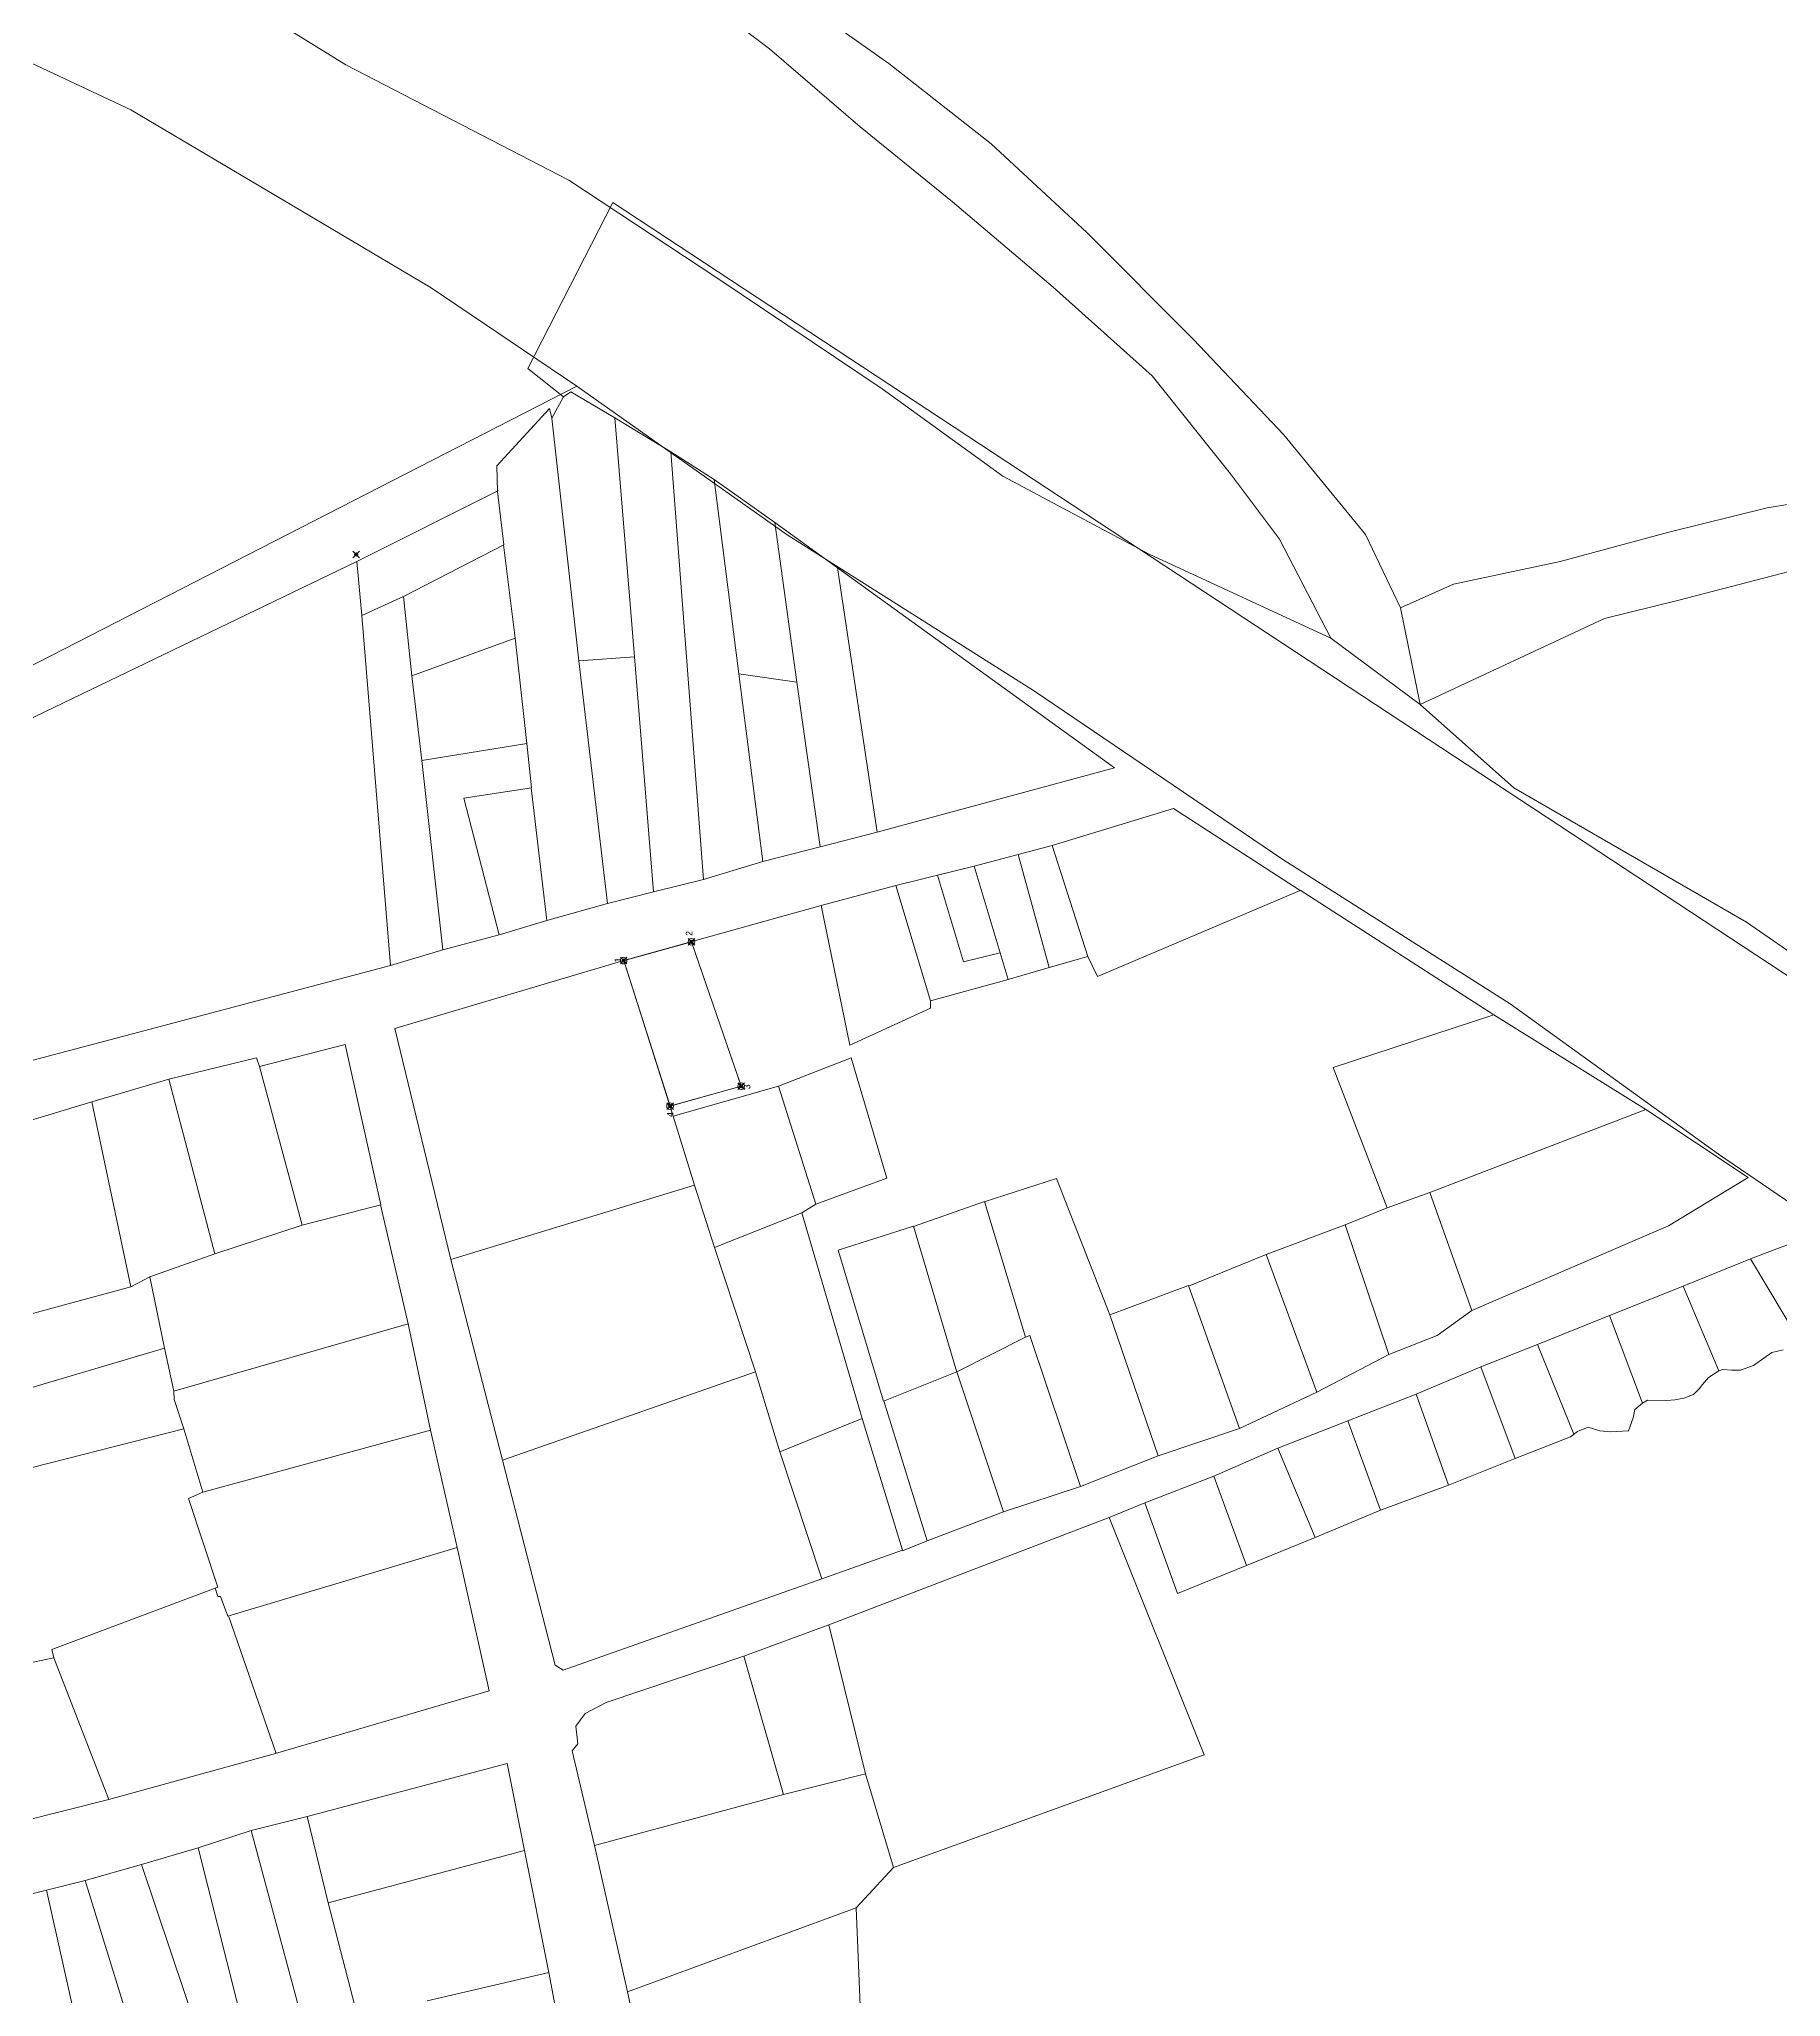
# Model space of a CAD drawing. Header units: millimetres. Extents: x 1956 to 626854, y 2654 to 1330329.
# Drawn here: x 625236.6 to 625499.2, y 1329820.5 to 1330115.8 of the extents above; entities that cross this region are included whole.
import ezdxf
from ezdxf.enums import TextEntityAlignment as Align

# ---------------------------------------------------------------- set-up
doc = ezdxf.new("R2010")
doc.units = ezdxf.units.MM
doc.header["$PDMODE"] = 35
doc.header["$PDSIZE"] = 0.5
doc.layers.add('-2', color=1, linetype='Continuous')
doc.layers.add('2', color=7, linetype='Continuous')
doc.styles.get("Standard").update_dxf_attribs({"font": 'TCCM____.TTF'})

msp = doc.modelspace()

# ---------------------------------------------------------------- linework, layer by layer
at = {"layer": '-2', "color": 1, "lineweight": 0}
for p, q in [((625282.89, 1330111.9), (625260.12, 1330125.96)), ((625334.28, 1330123.79), (625346.74, 1330114.31)), ((625364.73, 1330112.07), (625352, 1330121.04)), ((625250.43, 1330105.1), (625225.32, 1330116.94)), ((625346.74, 1330114.31), (625360.42, 1330102.52)), ((625316.49, 1330094.5), (625282.89, 1330111.9)), ((625380.17, 1330099.97), (625364.73, 1330112.07)), ((625274.72, 1330090.74), (625250.43, 1330105.1)), ((625360.42, 1330102.52), (625374.36, 1330091.22)), ((625394.57, 1330086.63), (625380.17, 1330099.97)), ((625338.98, 1330079.68), (625316.49, 1330094.5)), ((625295.74, 1330078.25), (625274.72, 1330090.74)), ((625374.36, 1330091.22), (625389.53, 1330078.37)), ((625410.67, 1330070.45), (625394.57, 1330086.63)), ((625363.72, 1330063.02), (625338.98, 1330079.68)), ((625317.72, 1330063.44), (625295.74, 1330078.25)), ((625389.53, 1330078.37), (625404.43, 1330065.01)), ((625424.28, 1330056.11), (625410.67, 1330070.45)), ((625404.43, 1330065.01), (625416.25, 1330050.21)), ((625227.06, 1330016.96), (625317.72, 1330063.44)), ((625349.42, 1330041.01), (625317.72, 1330063.44)), ((625381.93, 1330049.83), (625363.72, 1330063.02)), ((625436.6, 1330041.04), (625424.28, 1330056.11)), ((625403.99, 1330038.07), (625381.93, 1330049.83)), ((625416.25, 1330050.21), (625423.62, 1330040.36)), ((625497.19, 1330045.07), (625512, 1330047.49)), ((625482.36, 1330041.39), (625497.19, 1330045.07)), ((625386.68, 1330017.41), (625349.42, 1330041.01)), ((625441.9, 1330029.97), (625436.6, 1330041.04)), ((625465.98, 1330036.98), (625482.36, 1330041.39)), ((625431.37, 1330025.41), (625403.99, 1330038.07)), ((625423.62, 1330040.36), (625431.37, 1330025.41)), ((625449.88, 1330033.58), (625465.98, 1330036.98)), ((625504.34, 1330036.49), (625483.87, 1330031.17)), ((625441.9, 1330029.97), (625449.88, 1330033.58)), ((625444.83, 1330015.4), (625441.9, 1330029.97)), ((625483.87, 1330031.17), (625472.62, 1330028.41)), ((625472.62, 1330028.41), (625444.83, 1330015.4)), ((625431.37, 1330025.41), (625444.83, 1330015.4)), ((625424.15, 1329992.03), (625386.68, 1330017.41)), ((625444.83, 1330015.4), (625458.99, 1330002.83)), ((625458.99, 1330002.83), (625494.05, 1329982.59)), ((625458.41, 1329970.29), (625424.15, 1329992.03)), ((625494.05, 1329982.59), (625530.26, 1329957.5)), ((625489.84, 1329947.61), (625458.41, 1329970.29)), ((625517.32, 1329928.84), (625489.84, 1329947.61))]:
    msp.add_line(p, q, dxfattribs=at)
at = {"color": 1, "lineweight": 0}
for p, q in [((625377.62, 1329991.02), (625372.08, 1329989.67)), ((625372.08, 1329989.67), (625377.62, 1329991.02)), ((625377.62, 1329991.02), (625377.62, 1329991.02)), ((625381.53, 1329977.95), (625377.62, 1329991.02)), ((625377.62, 1329991.02), (625381.53, 1329977.95)), ((625372.08, 1329989.67), (625375.99, 1329976.59)), ((625375.99, 1329976.59), (625372.08, 1329989.67)), ((625324.76, 1329976.78), (625334.97, 1329979.62)), ((625325.24, 1329976.91), (625334.49, 1329979.49)), ((625334.97, 1329979.62), (625342.46, 1329957.85)), ((625335.13, 1329979.15), (625342.3, 1329958.32)), ((625331.75, 1329954.83), (625324.76, 1329976.78)), ((625331.6, 1329955.31), (625324.91, 1329976.3)), ((625375.99, 1329976.59), (625381.53, 1329977.95)), ((625381.53, 1329977.95), (625375.99, 1329976.59)), ((625342.46, 1329957.85), (625331.75, 1329954.83)), ((625341.98, 1329957.71), (625332.23, 1329954.97))]:
    msp.add_line(p, q, dxfattribs=at)
for centre in [(625334.97, 1329979.62), (625324.76, 1329976.78), (625342.46, 1329957.85), (625331.75, 1329954.83)]:
    msp.add_circle(centre, 0.5, dxfattribs=at)
for p in [(625284.42, 1330038.02), (625334.97, 1329979.62), (625324.76, 1329976.78), (625342.46, 1329957.85), (625331.75, 1329954.83)]:
    msp.add_point(p, dxfattribs=at)
at = {"layer": '2', "color": 1, "lineweight": 0}
for p, q in [((625310.33, 1330066.09), (625323.12, 1330091.11)), ((625323.12, 1330091.11), (625724.31, 1329827)), ((625315.68, 1330061.84), (625310.33, 1330066.09)), ((625313.92, 1330058.58), (625315.68, 1330061.84)), ((625316.8, 1330062.56), (625315.68, 1330061.84)), ((625323.42, 1330058.67), (625316.8, 1330062.56)), ((625305.62, 1330051.43), (625313.56, 1330060.06)), ((625313.56, 1330060.06), (625313.92, 1330058.58)), ((625313.92, 1330058.58), (625318, 1330022)), ((625323.42, 1330058.67), (625326.38, 1330022.59)), ((625331.87, 1330053.52), (625323.42, 1330058.67)), ((625338.39, 1330049.33), (625331.87, 1330053.52)), ((625331.87, 1330053.52), (625336.79, 1329989.03)), ((625305.74, 1330047.52), (625305.62, 1330051.43)), ((625338.39, 1330049.33), (625342.13, 1330020.06)), ((625347.57, 1330042.86), (625338.39, 1330049.33)), ((625284.51, 1330036.96), (625305.79, 1330047.62)), ((625305.74, 1330047.52), (625306.69, 1330039.49)), ((625305.84, 1330047.57), (625305.79, 1330047.62)), ((625347.57, 1330042.86), (625350.88, 1330018.77)), ((625356.99, 1330036.03), (625347.57, 1330042.86)), ((625306.69, 1330039.49), (625291.54, 1330031.7)), ((625306.64, 1330039.49), (625308.38, 1330025.41)), ((625229.37, 1330010.45), (625284.51, 1330036.96)), ((625284.51, 1330036.96), (625285.26, 1330028.83)), ((625356.99, 1330036.03), (625362.97, 1329996.15)), ((625398.78, 1330005.85), (625356.99, 1330036.03)), ((625291.54, 1330031.7), (625285.26, 1330028.83)), ((625291.54, 1330031.7), (625292.82, 1330019.76)), ((625285.26, 1330028.83), (625289.61, 1329976.07)), ((625292.82, 1330019.76), (625308.38, 1330025.41)), ((625308.38, 1330025.41), (625310.18, 1330009.51)), ((625292.82, 1330019.76), (625294.35, 1330006.95)), ((625318, 1330022), (625326.38, 1330022.59)), ((625318, 1330022), (625322.33, 1329985.41)), ((625326.38, 1330022.59), (625329.28, 1329987.17)), ((625350.88, 1330018.77), (625342.13, 1330020.06)), ((625342.13, 1330020.06), (625345.72, 1329991.71)), ((625350.88, 1330018.77), (625354.39, 1329993.93)), ((625294.35, 1330006.95), (625310.18, 1330009.51)), ((625310.18, 1330009.51), (625310.87, 1330002.85)), ((625294.35, 1330006.95), (625297.47, 1329978.39)), ((625362.97, 1329996.15), (625398.78, 1330005.85)), ((625310.87, 1330002.85), (625300.67, 1330001.28)), ((625310.82, 1330002.85), (625313.15, 1329982.83)), ((625300.67, 1330001.28), (625306, 1329980.67)), ((625389.34, 1329994.17), (625407.65, 1329999.74)), ((625407.65, 1329999.74), (625426.75, 1329987.36)), ((625354.39, 1329993.93), (625362.97, 1329996.15)), ((625345.72, 1329991.71), (625354.39, 1329993.93)), ((625384.26, 1329992.78), (625389.34, 1329994.17)), ((625389.34, 1329994.17), (625394.75, 1329977.42)), ((625336.79, 1329989.03), (625345.72, 1329991.71)), ((625365.8, 1329988.13), (625377.62, 1329991.02)), ((625377.62, 1329991.02), (625384.26, 1329992.78)), ((625377.62, 1329991.02), (625382.72, 1329973.96)), ((625384.26, 1329992.78), (625388.91, 1329975.77)), ((625329.28, 1329987.17), (625336.79, 1329989.03)), ((625354.53, 1329985.08), (625365.8, 1329988.13)), ((625365.8, 1329988.13), (625371.01, 1329970.71)), ((625396.18, 1329974.37), (625426.75, 1329987.36)), ((625426.75, 1329987.41), (625455.94, 1329968.62)), ((625313.15, 1329982.83), (625322.33, 1329985.41)), ((625322.33, 1329985.41), (625329.28, 1329987.17)), ((625324.76, 1329976.78), (625354.53, 1329985.08)), ((625354.53, 1329985.08), (625358.85, 1329964.05)), ((625306, 1329980.67), (625313.15, 1329982.83)), ((625289.61, 1329976.07), (625297.47, 1329978.39)), ((625297.47, 1329978.39), (625306, 1329980.67)), ((625235.53, 1329961.72), (625289.61, 1329976.07)), ((625290.26, 1329966.57), (625324.76, 1329976.78)), ((625324.76, 1329976.78), (625332.23, 1329953.32)), ((625382.72, 1329973.96), (625388.91, 1329975.77)), ((625388.91, 1329975.77), (625394.75, 1329977.42)), ((625394.75, 1329977.42), (625396.18, 1329974.37)), ((625371.01, 1329970.71), (625382.72, 1329973.96)), ((625358.85, 1329964.05), (625371.01, 1329969.59)), ((625371.01, 1329969.59), (625371.01, 1329970.71)), ((625290.26, 1329966.57), (625298.7, 1329931.68)), ((625431.75, 1329960.64), (625455.94, 1329968.62)), ((625455.94, 1329968.62), (625478.86, 1329954.32)), ((625269.87, 1329960.79), (625282.76, 1329964.15)), ((625282.76, 1329964.15), (625288.15, 1329939.97)), ((625256.17, 1329958.91), (625269.41, 1329962.11)), ((625269.41, 1329962.11), (625269.87, 1329960.79)), ((625276.28, 1329936.87), (625269.87, 1329960.79)), ((625348.11, 1329957.86), (625359.06, 1329962.12)), ((625359.06, 1329962.12), (625364.42, 1329943.99)), ((625244.55, 1329955.5), (625256.17, 1329958.91)), ((625256.17, 1329958.91), (625263.14, 1329932.55)), ((625332.23, 1329953.32), (625348.11, 1329957.86)), ((625348.11, 1329957.86), (625353.72, 1329940.04)), ((625439.87, 1329939.52), (625431.75, 1329960.64)), ((625199.21, 1329941.7), (625244.55, 1329955.5)), ((625250.47, 1329927.57), (625244.55, 1329955.5)), ((625332.23, 1329953.32), (625335.43, 1329942.91)), ((625446.31, 1329941.79), (625478.86, 1329954.32)), ((625478.86, 1329954.32), (625494.3, 1329944.07)), ((625364.42, 1329943.99), (625353.72, 1329940.04)), ((625379.12, 1329940.39), (625390.02, 1329943.9)), ((625390.02, 1329943.9), (625398.04, 1329923.34)), ((625494.3, 1329944.07), (625482.29, 1329936.8)), ((625276.28, 1329936.87), (625288.15, 1329939.97)), ((625288.1, 1329939.97), (625292.25, 1329921.99)), ((625298.7, 1329931.68), (625335.43, 1329942.91)), ((625335.43, 1329942.91), (625338.47, 1329933.52)), ((625353.72, 1329940.04), (625351.6, 1329938.76)), ((625368.47, 1329936.69), (625379.17, 1329940.44)), ((625385.36, 1329919.98), (625379.17, 1329940.44)), ((625439.87, 1329939.52), (625446.31, 1329941.79)), ((625446.31, 1329941.79), (625452.64, 1329924.02)), ((625351.6, 1329938.76), (625338.47, 1329933.52)), ((625351.6, 1329938.76), (625360.73, 1329907.73)), ((625433.53, 1329936.95), (625439.87, 1329939.52)), ((625263.14, 1329932.55), (625276.28, 1329936.87)), ((625357.11, 1329933.09), (625368.47, 1329936.74)), ((625374.97, 1329914.7), (625368.47, 1329936.74)), ((625421.62, 1329932.48), (625433.53, 1329936.95)), ((625433.53, 1329936.95), (625440.12, 1329917.36)), ((625482.29, 1329936.8), (625452.64, 1329924.02)), ((625494.66, 1329931.81), (625505.36, 1329935.87)), ((625263.14, 1329932.55), (625253.31, 1329929.1)), ((625298.7, 1329931.68), (625306.51, 1329901.46)), ((625338.47, 1329933.52), (625344.65, 1329914.78)), ((625363.92, 1329910.34), (625357.11, 1329933.09)), ((625409.91, 1329927.66), (625421.62, 1329932.48)), ((625421.62, 1329932.48), (625429.28, 1329911.72)), ((625484.52, 1329927.66), (625494.66, 1329931.81)), ((625494.66, 1329931.81), (625502.49, 1329918.68)), ((625253.31, 1329929.1), (625250.47, 1329927.57)), ((625253.31, 1329929.1), (625255.54, 1329918.34)), ((625250.47, 1329927.57), (625205.12, 1329915.28)), ((625398.04, 1329923.34), (625409.91, 1329927.76)), ((625409.91, 1329927.76), (625417.62, 1329906.23)), ((625473.42, 1329923.24), (625484.52, 1329927.66)), ((625484.52, 1329927.66), (625489.86, 1329914.92)), ((625398.04, 1329923.34), (625405.35, 1329902.07)), ((625452.64, 1329924.02), (625447.43, 1329920.23)), ((625462.52, 1329918.87), (625473.42, 1329923.24)), ((625473.42, 1329923.24), (625478.35, 1329910.04)), ((625256.94, 1329911.83), (625292.25, 1329921.99)), ((625292.25, 1329921.99), (625295.62, 1329905.94)), ((625374.97, 1329914.75), (625385.36, 1329919.98)), ((625385.36, 1329919.98), (625386.02, 1329920.24)), ((625386.02, 1329920.24), (625393.64, 1329897.49)), ((625447.43, 1329920.23), (625440.12, 1329917.36)), ((625255.54, 1329918.34), (625207.66, 1329904.16)), ((625255.54, 1329918.34), (625256.94, 1329911.83)), ((625440.12, 1329917.36), (625429.28, 1329911.72)), ((625454, 1329915.53), (625462.52, 1329918.87)), ((625462.52, 1329918.87), (625468.04, 1329905.37)), ((625495.09, 1329915.7), (625496.66, 1329916.83)), ((625496.66, 1329916.83), (625497.87, 1329917.69)), ((625497.87, 1329917.69), (625499.6, 1329918.06)), ((625306.51, 1329901.46), (625344.65, 1329914.78)), ((625344.65, 1329914.78), (625348.31, 1329902.7)), ((625363.92, 1329910.34), (625374.97, 1329914.75)), ((625374.97, 1329914.75), (625382.02, 1329893.63)), ((625444.27, 1329911.38), (625454, 1329915.53)), ((625454, 1329915.53), (625459.19, 1329901.68)), ((625487.43, 1329912.87), (625488.34, 1329913.89)), ((625488.34, 1329913.89), (625489.86, 1329914.92)), ((625489.86, 1329914.92), (625490.47, 1329915.12)), ((625490.47, 1329915.12), (625491.84, 1329915.03)), ((625491.84, 1329915.03), (625493.16, 1329915.03)), ((625493.16, 1329915.03), (625495.09, 1329915.7)), ((625256.94, 1329911.83), (625257, 1329910.61)), ((625257, 1329910.61), (625258.44, 1329906.15)), ((625429.28, 1329911.72), (625417.62, 1329906.23)), ((625433.92, 1329907.37), (625444.27, 1329911.38)), ((625444.27, 1329911.38), (625449.1, 1329897.67)), ((625478.35, 1329910.04), (625479.11, 1329910.5)), ((625479.11, 1329910.5), (625482.01, 1329910.46)), ((625482.01, 1329910.46), (625483.23, 1329910.52)), ((625483.23, 1329910.52), (625484.6, 1329910.78)), ((625484.6, 1329910.78), (625486.07, 1329911.34)), ((625486.07, 1329911.34), (625486.93, 1329912.21)), ((625486.93, 1329912.21), (625487.43, 1329912.87)), ((625360.73, 1329907.73), (625348.31, 1329902.7)), ((625360.73, 1329907.73), (625366.81, 1329887.88)), ((625370.51, 1329889.27), (625363.97, 1329910.39)), ((625476.24, 1329905.86), (625476.94, 1329907.8)), ((625476.94, 1329907.8), (625477.19, 1329909.07)), ((625477.19, 1329909.07), (625478.35, 1329910.04)), ((625258.44, 1329906.15), (625209.63, 1329893.75)), ((625258.44, 1329906.15), (625261.33, 1329896.6)), ((625261.33, 1329896.6), (625295.62, 1329905.94)), ((625295.62, 1329905.94), (625299.66, 1329888.27)), ((625417.62, 1329906.23), (625405.35, 1329902.07)), ((625423.38, 1329903.26), (625433.92, 1329907.37)), ((625433.92, 1329907.37), (625438.86, 1329893.92)), ((625459.19, 1329901.68), (625467.51, 1329904.96)), ((625467.51, 1329904.96), (625468.57, 1329905.78)), ((625468.57, 1329905.78), (625470.19, 1329906.4)), ((625470.19, 1329906.4), (625471.92, 1329905.84)), ((625471.92, 1329905.84), (625473.6, 1329905.7)), ((625473.6, 1329905.7), (625476.24, 1329905.86)), ((625348.31, 1329902.7), (625354.64, 1329883.56)), ((625405.35, 1329902.07), (625393.64, 1329897.49)), ((625413.75, 1329899.05), (625423.38, 1329903.26)), ((625423.38, 1329903.26), (625429.03, 1329889.76)), ((625449.1, 1329897.67), (625459.19, 1329901.68)), ((625306.51, 1329901.46), (625314.42, 1329870.53)), ((625403.33, 1329895.02), (625413.75, 1329899.05)), ((625413.75, 1329899.05), (625418.68, 1329885.55)), ((625261.33, 1329896.6), (625259.15, 1329895.68)), ((625393.64, 1329897.49), (625382.02, 1329893.63)), ((625438.86, 1329893.92), (625449.1, 1329897.67)), ((625259.15, 1329895.68), (625263.58, 1329882.27)), ((625355.69, 1329876.6), (625397.98, 1329892.78)), ((625382.02, 1329893.63), (625370.51, 1329889.27)), ((625397.98, 1329892.78), (625403.33, 1329895.02)), ((625412.26, 1329857), (625397.98, 1329892.78)), ((625403.33, 1329895.02), (625408.24, 1329881.34)), ((625429.03, 1329889.76), (625438.86, 1329893.92)), ((625265.07, 1329877.91), (625299.66, 1329888.27)), ((625299.66, 1329888.27), (625304.49, 1329866.63)), ((625354.64, 1329883.56), (625366.81, 1329887.88)), ((625366.81, 1329887.78), (625370.51, 1329889.27)), ((625418.68, 1329885.55), (625429.03, 1329889.76)), ((625408.24, 1329881.34), (625418.68, 1329885.55)), ((625263.58, 1329882.27), (625238.53, 1329872.87)), ((625263.17, 1329882.12), (625263.58, 1329880.9)), ((625315.65, 1329869.77), (625354.64, 1329883.56)), ((625263.58, 1329880.9), (625263.99, 1329880.9)), ((625263.99, 1329880.9), (625265.07, 1329877.91)), ((625265.2, 1329877.94), (625272.38, 1329857.22)), ((625342.86, 1329871.87), (625355.69, 1329876.6)), ((625355.69, 1329876.6), (625361.23, 1329854.15)), ((625238.53, 1329872.87), (625238.84, 1329871.65)), ((625226.81, 1329869.11), (625238.84, 1329871.65)), ((625238.84, 1329871.65), (625247.12, 1329850.28)), ((625314.42, 1329870.53), (625315.65, 1329869.77)), ((625322.12, 1329864.87), (625342.86, 1329871.87)), ((625342.86, 1329871.87), (625348.85, 1329851)), ((625304.49, 1329866.63), (625272.28, 1329857.19)), ((625317.56, 1329861.34), (625318.93, 1329863.23)), ((625318.93, 1329863.23), (625322.12, 1329864.87)), ((625317.83, 1329858.65), (625317.56, 1329861.34)), ((625317.83, 1329858.65), (625316.97, 1329857.58)), ((625316.97, 1329857.58), (625320.34, 1329843.31)), ((625272.28, 1329857.19), (625247.12, 1329850.28)), ((625277.04, 1329847.71), (625307.18, 1329855.71)), ((625307.18, 1329855.71), (625309.83, 1329842.55)), ((625365.46, 1329839.98), (625412.26, 1329857)), ((625361.23, 1329854.15), (625348.85, 1329851)), ((625361.23, 1329854.15), (625365.46, 1329839.98)), ((625247.12, 1329850.28), (625233.98, 1329846.92)), ((625348.85, 1329851), (625320.34, 1329843.31)), ((625260.61, 1329842.96), (625268.62, 1329845.59)), ((625268.62, 1329845.59), (625277.04, 1329847.71)), ((625268.62, 1329845.59), (625276.63, 1329815.68)), ((625277.04, 1329847.71), (625280.2, 1329834.65)), ((625252.04, 1329840.44), (625260.61, 1329842.96)), ((625260.61, 1329842.96), (625268.01, 1329813.56)), ((625280.2, 1329834.65), (625309.83, 1329842.55)), ((625309.83, 1329842.55), (625313.47, 1329824.16)), ((625320.34, 1329843.31), (625325.32, 1329821.26)), ((625243.56, 1329838.06), (625252.04, 1329840.44)), ((625252.04, 1329840.44), (625261.61, 1329812.11)), ((625365.46, 1329839.98), (625359.8, 1329833.91)), ((625237.73, 1329836.57), (625243.56, 1329838.06)), ((625243.56, 1329838.06), (625252.23, 1329809.98)), ((625225.2, 1329833.46), (625237.73, 1329836.57)), ((625237.73, 1329836.57), (625242.19, 1329816.55)), ((625280.2, 1329834.65), (625284.65, 1329817.59)), ((625359.8, 1329833.91), (625325.32, 1329821.26)), ((625359.8, 1329833.91), (625360.65, 1329812.92)), ((625313.47, 1329824.16), (625295.15, 1329819.87)), ((625313.47, 1329824.16), (625315.92, 1329811.01)), ((625325.32, 1329821.26), (625329.57, 1329802.11))]:
    msp.add_line(p, q, dxfattribs=at)

# ---------------------------------------------------------------- texts
at = {"color": 1, "lineweight": 0}
msp.add_text('2', height=1, rotation=90, dxfattribs=at).set_placement((625335.43, 1329980.51), align=Align.BOTTOM_LEFT)
msp.add_text('1', height=1, rotation=90, dxfattribs=at).set_placement((625323.88, 1329977.25), align=Align.MIDDLE_RIGHT)
msp.add_text('3', height=1, rotation=90, dxfattribs=at).set_placement((625343.35, 1329957.38), align=Align.MIDDLE_LEFT)
msp.add_text('4', height=1, rotation=90, dxfattribs=at).set_placement((625331.27, 1329953.95), align=Align.TOP_RIGHT)

doc.saveas('drawing.dxf')
